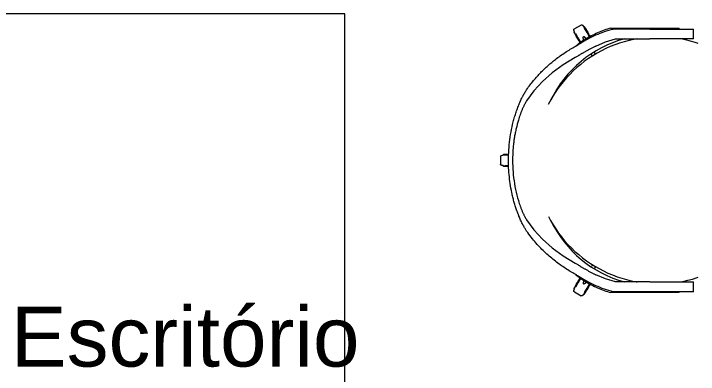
# Model space of a CAD drawing. Header units: millimetres. Extents: x -168557 to 193771, y -108373 to 197278.
# Drawn here: x 180613 to 182042, y -9987 to -9233 of the extents above; entities that cross this region are included whole.
import ezdxf

# ---------------------------------------------------------------- set-up
doc = ezdxf.new("R2010")
doc.units = ezdxf.units.MM
doc.layers.add('I-FURN', color=30, linetype='Continuous', lineweight=9)
doc.layers.add('L-HRDS-IDEN', color=13, linetype='Continuous', lineweight=9)
doc.styles.add('Arial_3', font='arial.ttf', dxfattribs={"height": 124.9999999999999})

# ---------------------------------------------------------------- blocks, each defined once
blk = doc.blocks.new('Blks_Decor Henzel Studio_Tapete Diamond Dust - Único-3593181-TERREO')
at = {"layer": 'I-FURN', "color": 254}
for p, q in [((1000.000000000001, 750.0000000007857), (-999.9999999999987, 750.0000000007857)), ((-999.9999999999987, 750.0000000007857), (-999.9999999999987, -749.9999999992166))]:
    blk.add_line(p, q, dxfattribs=at)
blk = doc.blocks.new('Blks_Mob_Iratzoki_Cadeira Lan - Encosto Alto - Branco-3758157-TERREO')
at = {"layer": 'I-FURN', "color": 254}
for p, q in [((-254.1360610583155, 38.03425128765614), (-274.4360610583174, 38.03425128765614)), ((-274.4360610583264, -53.25017443757663), (-274.4360610583264, 38.03425128765751)), ((-254.1360610583253, 38.03425128765751), (-254.1360610583253, -53.25017443757528)), ((274.4360610583369, 38.03425128765397), (254.136061058335, 38.03425128765397)), ((254.1360610583257, -53.25017443757592), (254.1360610583257, 38.03425128765751)), ((274.4360610583269, 38.03425128765751), (274.4360610583269, -53.25017443757607)), ((-274.4360610583153, 8.034251287649965), (-276.4360610583104, 8.034251287649965)), ((-276.4360610583201, -55.86484672000976), (-276.4360610583201, 8.034251287653714)), ((-274.4360610583153, 8.034251287649965), (-276.4360610583104, 8.034251287649965)), ((-276.4360610583201, -55.86484672000976), (-276.4360610583201, 8.034251287653714)), ((276.4360610583451, 8.03425128765213), (274.4360610583391, 8.03425128765213)), ((276.4360610583451, 8.03425128765213), (274.4360610583391, 8.03425128765213)), ((276.4360610583337, 8.034251287653714), (276.4360610583337, -55.8648467200093)), ((276.4360610583337, 8.034251287653714), (276.4360610583337, -55.8648467200093)), ((-276.4360610583204, -134.2790691844584), (-276.4360610583203, -55.86484672001022)), ((-276.4360610583204, -134.2790691844584), (-276.4360610583203, -55.86484672001022)), ((-274.4360610583266, -53.25017443757669), (-274.4360610583266, -129.2132535285454)), ((-254.1360610583252, -124.3668079130559), (-254.1360610583253, -53.2501744375767)), ((254.1360610583255, -53.2501744375767), (254.1360610583255, -124.3668079130583)), ((274.4360610583266, -53.25017443757667), (274.4360610583266, -129.2132535285454)), ((276.4360610583334, -55.86484672001021), (276.4360610583334, -134.2790691844071)), ((276.4360610583334, -55.86484672001021), (276.4360610583334, -134.2790691844071)), ((-221.6715806903759, -166.2456135970909), (-225.4544703926801, -168.4727443898516)), ((221.447348753711, -166.1135997425221), (225.4544703927147, -168.4727443898321)), ((-266.970922949855, -183.8427973072941), (-276.086120621544, -189.1054591367608)), ((-257.855725278166, -178.5801354778272), (-266.9709229498549, -183.842797307294)), ((-217.5146862246812, -172.3241981832806), (-221.4622857316934, -174.5588307601214)), ((217.6422261061723, -172.3963951661253), (221.4622857317281, -174.5588307601019)), ((258.0180318260178, -178.353047370369), (257.0649253007368, -177.8027710614317)), ((266.9709229498696, -183.8427973072708), (257.8557252781799, -178.5801354778047)), ((276.0861206215594, -189.1054591367369), (266.9709229498697, -183.8427973072709)), ((-282.757717237965, -196.499267511634), (-274.7461364482303, -210.3757324883926)), ((-282.2756909784993, -193.400650294595), (-279.8617591208599, -191.2853250407106)), ((-276.2311699633143, -188.8684075767567), (-278.5743005943027, -190.2212146773044)), ((-255.8919145849853, -203.0322026927269), (-245.3809173651827, -196.9636756184219)), ((-245.3809173651827, -196.9636756184218), (-246.776716913296, -197.7695408632598)), ((-245.0040760676811, -197.0669020303885), (-246.6612061197027, -198.0236465120055)), ((245.6872051903061, -197.4613068131961), (245.0040995951524, -197.0669156139492)), ((246.7767169133127, -197.7695408632381), (245.3809575893184, -196.9636988418061)), ((245.3809575893183, -196.9636988418061), (255.891914585002, -203.0322026927041)), ((274.7461364482693, -210.3757324883688), (282.7577172380018, -196.4992675116102)), ((278.5743005943179, -190.22121467728), (276.1495889079651, -188.8213067324572)), ((279.8617591208967, -191.2853250406889), (282.2756909785361, -193.4006502945712)), ((-268.7827507559912, -210.4747304261447), (-271.8216420919412, -211.5075941109251)), ((-265.090510028929, -208.6638100849759), (-267.2174748855775, -209.8918138175189)), ((-265.0071122566746, -208.2948645221939), (-255.8919145849854, -203.032202692727)), ((255.8919145850021, -203.0322026927041), (265.0071122566916, -208.2948645221701)), ((267.2174748855949, -209.8918138174949), (264.7927631849718, -208.4919058644332)), ((271.8216420919779, -211.5075941108991), (268.7827507560281, -210.4747304261209)), ((-11.35682570870946, -357.6130284948026), (-11.35682570870961, -354.81321258869)), ((-11.07900836485449, -348.1712045334734), (-11.07900836485412, -354.9003236589342)), ((11.07900836488285, -354.9003236589336), (11.07900836488247, -348.1735460307404)), ((11.35682570873849, -357.6130284948015), (11.35682570873834, -354.8132126051456)), ((-10.45404888653212, -362.4082444054994), (-11.07900836484268, -359.2600554668347)), ((-8.0115807897087, -364.3750000000038), (8.011580789756346, -364.3750000000038)), ((11.07900836489249, -359.2600554668325), (10.4540488865841, -362.4082444054973))]:
    blk.add_line(p, q, dxfattribs=at)
at = {"layer": 'I-FURN', "color": 254, "flags": 128}
for points in [[(-244.1331552256141, 48.22225456446442), (-246.3298129219073, 41.62881129149488), (-249.1971104884057, 31.71695120669982), (-251.6657458373394, 21.69835823216487), (-253.7317696787653, 11.58905997946345), (-254.1360610583134, 9.108957992765056)], [(254.136061058335, 9.080952942878225), (252.831252336073, 16.25143213874525), (250.5795036540926, 26.32098990205246), (247.9268812203738, 36.2924471626313), (244.8776286649512, 46.14985171599384), (244.1445433512953, 48.22225456446442)], [(-254.1360610583155, -79.08095294288181), (-252.8312523360513, -86.25143213874883), (-250.5795036540731, -96.32098990205604), (-247.9268812203564, -106.292447162637), (-244.8776286649317, -116.1498517159996), (-241.4366241414225, -125.8774338176614), (-237.6093725230149, -135.4596314113683), (-233.4019965958696, -144.881115025063), (-228.8212272639408, -154.1268122947696), (-223.8743927809827, -163.1819320771706), (-218.569407026895, -172.0319881122658), (-212.9147568472211, -180.6628221983183), (-206.9194884759832, -189.0606268419286), (-200.5931930636519, -197.2119673471056), (-193.9459913333546, -205.1038033079029), (-186.9885173898593, -212.7235094702826), (-179.7319017072984, -220.0588959298357), (-172.1877533227643, -227.0982276330277), (-164.3681412643428, -233.8302431507771), (-156.2855752432328, -240.2441726943393), (-147.9529856408785, -246.3297553446795), (-139.3837028231161, -252.0772554677467), (-130.591435814445, -257.4774782894078), (-121.5902503664873, -262.5217846051386), (-116.963432124402, -264.8766875190989)], [(117.3208492377021, -264.7365893887935), (125.7574875128417, -260.2452125763278), (134.6643010159018, -255.0360822365195), (143.355680364188, -249.4749411036599), (151.8177212048074, -243.5706858172506), (160.0368860775505, -237.3327619262363), (168.0000260719544, -230.7711487781618), (175.694401862733, -223.8963435543272), (183.1077040900077, -216.7193444765419), (190.2280730516318, -209.2516332123223), (197.0441176761963, -201.5051565066611), (203.5449337463172, -193.4923070697945), (209.7201213430446, -185.2259037515059), (215.5598014835333, -176.719171033699), (221.0546319252853, -167.9857178740487), (226.1958221117605, -159.0395159345734), (230.9751472353964, -149.8948772299541), (235.384961395525, -140.5664312313657), (239.4182098301989, -131.0691014624483), (243.0684402023053, -121.418081624839), (246.3298129219246, -111.6288112915006), (249.1971104884274, -101.7169512067056), (251.6657458373611, -91.6983582321706), (253.731769678787, -81.58905997947136), (254.1360610583328, -79.1089579927838)], [(-238.8868947978618, -165.5591391182911), (-247.422250717686, -145.3079784527497), (-254.1360610583252, -124.3668079130574)], [(254.1360610583247, -124.3668079130597), (247.4222507176856, -145.307978452751), (238.8868947978618, -165.5591391182911)], [(-267.4599894954887, -182.9957092019619), (-267.9469894745303, -183.276878770956), (-268.4332103574949, -183.5575985286222), (-268.917874294688, -183.837419383226), (-269.4002059272019, -184.1158936810956), (-269.8794336273147, -184.392575922761), (-270.3547907329386, -184.6670234756536), (-270.8255167741085, -184.9387972822365), (-271.2908586895716, -185.2074625623957), (-271.7500720315342, -185.4725895089931), (-272.2024221566045, -185.7337539754704), (-272.6471854010834, -185.9905381543954), (-273.0836502386573, -186.2425312458632), (-273.5111184186925, -186.4893301146761), (-273.9289060832894, -186.7305399352919), (-274.3363448613064, -186.9657748234591), (-274.7327829376185, -187.1946584535349), (-275.1175860958678, -187.4168246605355), (-275.4901387330887, -187.6319180259224), (-275.8498448445368, -187.8395944461956), (-276.196128977168, -188.0395216833871), (-276.5284371502406, -188.2313798965642), (-276.8462377415616, -188.4148621535124), (-277.1490223379818, -188.5896749217618), (-277.4363065487369, -188.7555385381763), (-277.7076307803775, -188.9121876563513), (-277.9625609720082, -189.0593716711127), (-278.2006892897039, -189.1968551194356), (-278.4216347789567, -189.3244180571322), (-278.6250439741139, -189.4418564107125), (-278.8105914638616, -189.5489823038647), (-278.9779804117873, -189.6456243580106), (-279.1269430312887, -189.7316279664796), (-279.2572410139515, -189.8068555418442), (-279.3686659107964, -189.8711867360317), (-279.4610394657594, -189.9245186328564), (-279.5342139008578, -189.9667659126585), (-279.5880721526039, -189.9978609888015), (-279.6225280592832, -190.0177541157989), (-279.6375264988007, -190.0264134688918)], [(-278.5743005942912, -190.2212146773063), (-275.9045977172794, -188.145711341286), (-273.1540323213081, -186.1786278270885), (-270.3270047242539, -184.3231110487165), (-267.631249357715, -182.6990784192847)], [(-272.3232448211205, -185.8035109733525), (-271.8728716408212, -185.5434878964712), (-271.4154387904535, -185.2793889171752), (-270.9516780650005, -185.0116365374961), (-270.4823313826871, -184.74065910412), (-270.0081495980885, -184.4668901231352)], [(-267.631249357715, -182.6990784192847), (-264.6694945338775, -181.0671973228749), (-261.644850959479, -179.5550601607139), (-258.5621574190143, -178.1650860296883), (-257.9569905592704, -177.9198693876182)], [(-257.9905170614571, -177.5285067430884), (-258.3043138189003, -177.7096773854681), (-258.6327577043187, -177.89930455113), (-258.9753232775606, -178.097084877055), (-259.3314625067856, -178.3027019569178), (-259.7006056452004, -178.5158268472524), (-260.0821621425271, -178.7361185936946), (-260.4755215897682, -178.9632247764464), (-260.8800546957162, -179.1967820740639), (-261.2951142937, -179.4364168446865), (-261.720036376903, -179.68174572381), (-262.1541411606367, -179.9323762375569), (-262.596734169857, -180.1879074305671), (-263.047107350154, -180.4479305074505), (-263.5045402005196, -180.7120294867465), (-263.9683009259748, -180.9797818664255), (-264.437647608286, -181.2507592998017), (-264.9118293928868, -181.5245282807865), (-265.3900876900698, -181.8006508374064), (-265.8716573885907, -182.0786852324791), (-266.3557680796526, -182.3581866702833), (-266.8416452894249, -182.6387080081392), (-267.3285117180238, -182.9198004717504), (-267.4599894954887, -182.9957092019598)], [(-264.094462216869, -181.0526211216851), (-263.6291203014058, -180.783955841526), (-263.1699069594433, -180.5188288949286), (-262.7175568343708, -180.2576644284512), (-262.2727935898918, -180.0008802495241), (-261.836328752318, -179.7488871580585), (-261.4088605722827, -179.5020882892456), (-260.9910729076859, -179.2608784686276), (-260.5836341296688, -179.0256435804604), (-260.1871960533568, -178.7967599503868), (-259.8023928951097, -178.5745937433862), (-259.4298402578866, -178.3595003779993), (-259.0701341464363, -178.1518239577239), (-258.7238500138073, -177.9518967205346), (-258.3915418407369, -177.7600385073575), (-258.0737412494137, -177.5765562504093)], [(-253.8098118884094, -185.7465756121401), (-257.5673698770199, -188.9405903834695), (-257.8565512727397, -189.3683086862897), (-258.2136292737432, -190.0978325690165), (-258.3361352557509, -190.5594209980231), (-258.3625380523134, -190.865791599918), (-258.3069237860404, -191.2832994715886), (-258.1877192783205, -191.5647492268193)], [(253.8097761672823, -185.7465452482707), (257.5673698770545, -188.9405903834457), (257.8565512727765, -189.3683086862659), (258.21362927378, -190.0978325689927), (258.3361352557877, -190.5594209979993), (258.3625380523503, -190.8657915998964), (258.3069237860772, -191.2832994715669), (258.1877192783573, -191.5647492267954)], [(257.9553827144794, -177.9229489913043), (258.7776527024239, -178.2574650265221), (261.8564796950699, -179.6559827771066), (264.8769181608205, -181.1765021041672), (267.6312493577497, -182.6990784192609)], [(257.9905170614917, -177.5285067430646), (258.3043138189349, -177.7096773854464), (258.6327577043534, -177.8993045511062), (258.9753232775974, -178.0970848770333), (259.3314625068224, -178.3027019568961), (259.700605645235, -178.5158268472286), (260.082162142564, -178.7361185936708), (260.4755215898028, -178.9632247764225), (260.880054695753, -179.1967820740401)], [(267.4599894955234, -182.9957092019381), (266.9729895164796, -182.7145396329419), (266.4867686335172, -182.4338198752778), (266.0021046963241, -182.1539990206718), (265.5197730638102, -181.8755247228022), (265.0405453636953, -181.598842481139), (264.5651882580735, -181.3243949282464), (264.0944622169037, -181.0526211216613), (263.6291203014405, -180.7839558415044), (263.1699069594779, -180.518828894907), (262.7175568344054, -180.2576644284274), (262.2727935899265, -180.0008802495025), (261.8363287523526, -179.7488871580368), (261.4088605723173, -179.502088289224), (260.9910729077205, -179.2608784686059), (260.5836341297035, -179.0256435804387), (260.1871960533936, -178.796759950363), (259.8023928951444, -178.5745937433645), (259.4298402579212, -178.3595003779777), (259.0701341464732, -178.1518239577023), (258.723850013842, -177.9518967205129), (258.3915418407715, -177.7600385073337), (258.0737412494505, -177.5765562503876)], [(279.6382362442571, -190.0268232405773), (279.6284949458018, -190.0211990992902), (279.5992866344357, -190.0043356728616), (279.5506580372248, -189.9762599391715), (279.4826869495549, -189.9370168134068), (279.3954821106604, -189.8866690761991), (279.2891830296877, -189.8252972731827), (279.1639597624841, -189.7529995861553), (279.0200126395702, -189.6698916759903), (278.8575719456289, -189.5761064976184), (278.6768975511249, -189.4717940873137), (278.478278496542, -189.3571213226843), (278.2620325300033, -189.232271655692), (278.0285055989212, -189.0974448191712), (277.7780712965701, -188.952856507292), (277.5111302644112, -188.7987380305181), (277.2281095511494, -188.6353359455297), (276.929461929555, -188.4629116608094), (276.6156651721118, -188.2817410184298), (276.2872212866933, -188.0921138527678), (275.9446557134515, -187.8943335268429), (275.5885164842265, -187.6887164469801), (275.2193733458117, -187.4755915566455), (274.8378168484849, -187.2552998102054), (274.4444574012439, -187.0281936274515), (274.0399242952959, -186.7946363298362), (273.6248646973121, -186.5550015592113), (273.1999426141091, -186.3096726800879), (272.7658378303732, -186.0590421663409), (272.3232448211551, -185.8035109733308), (271.8728716408559, -185.5434878964474), (271.4154387904903, -185.2793889171535), (270.9516780650373, -185.0116365374723), (270.4823313827239, -184.7406591040962), (270.0081495981253, -184.4668901231136), (269.5298913009402, -184.1907675664914), (269.0483216024214, -183.9127331714187), (268.5642109113595, -183.6332317336145), (268.0783337015828, -183.3527103957587), (267.5914672729883, -183.0716179321474), (267.4599894955234, -182.9957092019381)], [(267.6312493577497, -182.6990784192609), (270.5253772551166, -184.4480927882804), (273.3472482387539, -186.311442380026), (276.0923479170594, -188.2861462326371), (278.574300594328, -190.2212146772824)], [(270.8255167741431, -184.9387972822149), (271.2908586896063, -185.2074625623719), (271.7500720315688, -185.4725895089692), (272.2024221566413, -185.7337539754488), (272.6471854011203, -185.9905381543737), (273.0836502386941, -186.2425312458394), (273.5111184187294, -186.4893301146522), (273.9289060833241, -186.7305399352703), (274.3363448613433, -186.9657748234375), (274.7327829376532, -187.194658453511), (275.1175860959024, -187.4168246605117), (275.4901387331233, -187.6319180258985), (275.8498448445736, -187.8395944461739), (276.1961289772048, -188.0395216833633), (276.5284371502752, -188.2313798965404), (276.8462377415984, -188.4148621534886), (277.1490223380187, -188.589674921738), (277.4363065487737, -188.7555385381546), (277.7076307804122, -188.9121876563275), (277.9625609720429, -189.0593716710889), (278.2006892897408, -189.1968551194118), (278.4216347789936, -189.3244180571083), (278.6250439741507, -189.4418564106887), (278.8105914638962, -189.5489823038409), (278.9779804118241, -189.6456243579889), (279.1269430313255, -189.7316279664558), (279.2572410139861, -189.8068555418203), (279.3686659108333, -189.8711867360078), (279.4610394657963, -189.9245186328326), (279.5342139008946, -189.9667659126347), (279.5880721526386, -189.9978609887777), (279.6225280593201, -190.0177541157751), (279.6375264988375, -190.026413468868)], [(-282.757717237965, -196.499267511634), (-282.8059720858191, -196.4116881967442), (-282.850686096449, -196.3222492567294), (-282.8917877369819, -196.2310937748148), (-282.9292112535513, -196.1383675803183), (-282.9628967765237, -196.0442190153812), (-282.9927904162431, -195.9487986976168), (-283.0188443492645, -195.8522592791832), (-283.0410168948517, -195.7547552025495), (-283.0592725816628, -195.6564424534436), (-283.0735822044938, -195.5574783112902), (-283.0839228709968, -195.4580210976049), (-283.0902780383187, -195.3582299227137), (-283.0926375395393, -195.2582644312093), (-283.0909975999657, -195.1582845465535), (-283.0853608431466, -195.0584502152316), (-283.0757362866971, -194.9589211508781), (-283.0621393278465, -194.8598565787672), (-283.0445917188354, -194.7614149810752), (-283.023121532091, -194.663753843366), (-282.9977631153336, -194.5670294026228), (-282.9685570366186, -194.4713963973163), (-282.9355500194429, -194.3770078198547), (-282.8987948679941, -194.2840146718294), (-282.858350382672, -194.1925657224363), (-282.8142812660263, -194.1028072704898), (-282.7666580192435, -194.0148829103674), (-282.715556829357, -193.9289333022796), (-282.6610594473709, -193.8450959472736), (-282.6032530574713, -193.7635049672299), (-282.5422301375506, -193.684290890311), (-282.4780883112639, -193.6075804421421), (-282.4109301918479, -193.5334963430782), (-282.34086321797, -193.4621571118695), (-282.2756909784993, -193.4006502945972)], [(-279.8617591208599, -191.2853250407106), (-279.8826499867928, -191.2592596942762), (-279.9024818064144, -191.2323797855187), (-279.9212228530388, -191.2047283165581), (-279.9388431449926, -191.1763495238463), (-279.9553144935681, -191.1472888073999), (-279.9706105481162, -191.1175926581634), (-279.9847068382201, -191.0873085836425), (-279.9975808128165, -191.0564850318949), (-280.0092118762968, -191.0251713140282), (-280.0195814214367, -190.99341752531), (-280.0286728591796, -190.9612744650321), (-280.0364716451602, -190.9287935552322), (-280.0429653029885, -190.8960267584374), (-280.0481434441961, -190.86302649453), (-280.0519977848622, -190.8298455568951), (-280.0545221588623, -190.7965370279567), (-280.0557125277363, -190.7631541942481), (-280.0555669871498, -190.729750461191), (-280.0540857699366, -190.6963792676283), (-280.0512712457285, -190.6630940003499), (-280.0471279171603, -190.6299479086863), (-280.0416624126786, -190.5969940193087), (-280.034883475922, -190.5642850514151), (-280.0268019517443, -190.531873332372), (-280.0174307688577, -190.4998107140202), (-280.0067849191591, -190.4681484897072), (-279.994881433736, -190.4369373122366), (-279.9817393556253, -190.4062271128393), (-279.9673797093465, -190.3760670212769), (-279.9518254672739, -190.346505287263), (-279.9351015128753, -190.3175892032695), (-279.9172346009107, -190.2893650288583), (-279.898253314626, -190.2618779166909), (-279.8781880200325, -190.235171840284), (-279.8570708173207, -190.2092895236577), (-279.8349354895084, -190.1842723730002), (-279.8118174483998, -190.1601604104179), (-279.7877536779289, -190.1369922099076), (-279.7627826749948, -190.1148048356418), (-279.7369443878781, -190.0936337826926), (-279.7102801523222, -190.0735129202245), (-279.6828326254131, -190.0544744373268), (-279.6546457173478, -190.0365487915132), (-279.6382362442203, -190.026823240599)], [(-279.6382362442203, -190.026823240599), (-279.6284949457649, -190.0211990993141), (-279.5992866343989, -190.0043356728854), (-279.550658037188, -189.9762599391954), (-279.4826869495181, -189.9370168134306), (-279.3954821106257, -189.8866690762229), (-279.2891830296509, -189.8252972732066), (-279.1639597624473, -189.7529995861791), (-279.0200126395333, -189.669891676012), (-278.8575719455943, -189.5761064976423), (-278.6768975510881, -189.4717940873375), (-278.4782784965052, -189.3571213227081), (-278.2620325299665, -189.2322716557158), (-278.0285055988865, -189.0974448191907), (-277.7780712965333, -188.9528565073159), (-277.5111302643745, -188.7987380305397), (-277.2281095511127, -188.6353359455535), (-276.9294619295204, -188.4629116608333), (-276.6156651720772, -188.2817410184536), (-276.2872212866565, -188.0921138527916), (-275.9446557134147, -187.8943335268667), (-275.5885164841897, -187.6887164470039), (-275.2193733457771, -187.4755915566693), (-274.8378168484481, -187.2552998102271), (-274.4444574012092, -187.0281936274753)], [(-250.7462500902703, -190.6061700212471), (-255.6049563557606, -192.3395903077428), (-256.1199619695282, -192.3761695913302), (-256.9302871851392, -192.3206462699649), (-257.3912874817565, -192.1959453479968), (-257.6698136042522, -192.0656255396034), (-258.0035788942644, -191.8087082363656), (-258.1877192783205, -191.5647492268193)], [(-255.4028480393318, -203.8792907980649), (-254.9158480602881, -203.5981212290687), (-254.4296271773256, -203.3174014714047), (-253.9449632401325, -203.0375806168008), (-253.4626316076186, -202.759106318929), (-252.9834039075037, -202.4824240772658), (-252.5080468018819, -202.2079765243711), (-252.037320760712, -201.9362027177903), (-251.5719788452489, -201.6675374376312), (-251.1127655032863, -201.4024104910338), (-250.660415378216, -201.1412460245564), (-250.2156521337349, -200.8844618456293), (-249.779187296161, -200.6324687541636), (-249.3517191161258, -200.3856698853508), (-248.9339314515289, -200.1444600647306), (-248.526492673514, -199.9092251765655), (-248.130054597202, -199.680341546492), (-247.7452514389527, -199.4581753394913), (-247.3726988017296, -199.2430819741023), (-247.0129926902815, -199.0354055538291), (-246.6667085576503, -198.8354783166376), (-246.3344003845799, -198.6436201034626), (-246.0165997932589, -198.4601378465122), (-245.7138151968387, -198.285325078265), (-245.4265309860793, -198.1194614618484)], [(-245.6676228911299, -197.7259261649749), (-246.958239817539, -198.7292886587364), (-249.7088052135102, -200.696372172934), (-252.5358328105667, -202.5518889513104), (-255.2315881771033, -204.1759215807399)], [(-245.3517072704461, -198.0762619694849), (-245.6347279837035, -198.2396640544733), (-245.9333756053002, -198.4120883391936), (-246.2471723627433, -198.5932589815732), (-246.5756162481618, -198.7828861472352), (-246.9181818214058, -198.9806664731601), (-247.2743210506308, -199.1862835530229), (-247.6434641890434, -199.3994084433554), (-248.0250206863724, -199.6197001897997), (-248.4183801336113, -199.8468063725515), (-248.8229132395614, -200.0803636701647)], [(245.3517072704829, -198.0762619694633), (245.6347279837425, -198.2396640544516), (245.933375605337, -198.4120883391719), (246.2471723627801, -198.5932589815515), (246.5756162482008, -198.7828861472114), (246.9181818214426, -198.9806664731385), (247.2743210506676, -199.1862835530013), (247.6434641890802, -199.3994084433337), (248.0250206864092, -199.6197001897759), (248.4183801336481, -199.8468063725299), (248.8229132395982, -200.080363670143), (249.237972837582, -200.31999844077), (249.662894920785, -200.5653273198934), (250.0969997045209, -200.8159578336382), (250.5395927137369, -201.0714890266505), (250.9899658940361, -201.331512103534), (251.4473987444016, -201.5956110828278), (251.9111594698568, -201.863363462509), (252.3805061521681, -202.1343408958852), (252.8546879367688, -202.4081098768678), (253.332946233954, -202.6842324334899), (253.8145159324727, -202.9622668285626), (254.2986266235346, -203.2417682663668), (254.7845038333092, -203.5222896042227), (255.2713702619059, -203.8033820678317), (255.4028480393708, -203.8792907980433)], [(252.037320760751, -201.9362027177664), (251.5719788452857, -201.6675374376095), (251.1127655033253, -201.4024104910121), (250.6604153782528, -201.1412460245326), (250.2156521337739, -200.8844618456054), (249.7791872962, -200.6324687541419), (249.3517191161647, -200.3856698853291), (248.9339314515679, -200.1444600647089), (248.5264926735508, -199.9092251765417), (248.1300545972388, -199.6803415464682), (247.7452514389896, -199.4581753394697), (247.3726988017686, -199.2430819740828), (247.0129926903184, -199.0354055538052), (246.6667085576893, -198.8354783166159), (246.3344003846168, -198.6436201034388), (246.0165997932957, -198.4601378464906), (245.7138151968755, -198.2853250782412), (245.4265309861183, -198.1194614618267)], [(255.2315881771401, -204.1759215807204), (252.3374602797753, -202.4269072116988), (249.5155892961402, -200.5635576199554), (246.7704896178348, -198.5888537673421), (245.6662373906821, -197.7279172719524)], [(250.7463018391519, -190.6061884834451), (255.6049563557996, -192.3395903077211), (256.1199619695672, -192.3761695913064), (256.930287185176, -192.3206462699433), (257.3912874817933, -192.195945347973), (257.669813604289, -192.0656255395796), (258.0035788943012, -191.8087082363418), (258.1877192783573, -191.5647492267954)], [(279.6382362442571, -190.0268232405773), (279.666825196458, -190.0441004618916), (279.6947003759697, -190.062507116435), (279.7218171884506, -190.0820137574877), (279.748132252786, -190.1025891785841), (279.7736034704868, -190.1242004634374), (279.7981900930357, -190.146813038608), (279.821852787086, -190.1703907287949), (279.8445536973744, -190.1948958147257), (279.8662565072814, -190.2202890934894), (279.8869264969487, -190.2465299412563), (279.9065305987957, -190.2735763782653), (279.9250374504455, -190.3013851359938), (279.9424174448794, -190.3299117263553), (279.9586427778182, -190.3591105128936), (279.9736874921875, -190.3889347837786), (279.9875275196563, -190.4193368265377), (280.0001407191305, -190.4502680043908), (280.0115069121848, -190.481678834048), (280.0216079153294, -190.513519064885), (280.0304275691179, -190.5457377593213), (280.0379517639866, -190.578283374324), (280.0441684628256, -190.6111038438483), (280.0490677202451, -190.6441466621468), (280.0526416984792, -190.6773589677547), (280.0548846799243, -190.7106876280724), (280.0557930762857, -190.7440793243489), (280.0553654343255, -190.7774806369988), (280.0536024381818, -190.8108381310404), (280.0505069082685, -190.8440984416057), (280.0460837967734, -190.8772083592894), (280.0403401797347, -190.9101149152865), (280.0332852457112, -190.9427654661261), (280.0249302810934, -190.9751077778952), (280.0152886520438, -191.0070901097926), (280.0043757831102, -191.0386612969073), (279.9922091325537, -191.0697708320769), (279.9788081644236, -191.1003689466829), (279.9641943174079, -191.1304066902687), (279.948390970545, -191.1598360088514), (279.9314234058197, -191.1886098217982), (279.9133187677114, -191.2166820971463), (279.894106019782, -191.2440079252447), (279.8738158983335, -191.2705435906003), (279.8617591208967, -191.2853250406889)], [(282.2756909785361, -193.4006502945734), (282.3482696999276, -193.4694325302105), (282.4180398102737, -193.5410621221388), (282.4848896922848, -193.6154244782943), (282.5487124004092, -193.6924006347685), (282.6094058319283, -193.7718674461291), (282.6668728903005, -193.8536977824365), (282.7210216404919, -193.9377607326026), (282.7717654560495, -194.0239218138425), (282.8190231576949, -194.1120431868059), (282.8627191431883, -194.2019838760924), (282.9027835082716, -194.2935999957905), (282.9391521585116, -194.3867449796439), (282.9717669118214, -194.4812698155585), (283.0005755915541, -194.5770232839531), (283.025532109971, -194.6738521997083), (283.0465965419623, -194.7716016572149), (283.0637351889325, -194.8701152781886), (283.076920632701, -194.969235461857), (283.0861317793736, -195.068803637069), (283.0913538930777, -195.1686605159802), (283.0925786195455, -195.2686463488924), (283.0898039994761, -195.3686011797972), (283.0830344716719, -195.4683651022905), (283.0722808659303, -195.5677785153756), (283.0575603857289, -195.6666823788012), (283.0388965806926, -195.7649184674809), (283.016319308933, -195.8623296246333), (282.9898646892647, -195.9587600131844), (282.9595750434357, -196.0540553650804), (282.925498828418, -196.1480632280929), (282.8876905588919, -196.2406332096911), (282.8462107200166, -196.3316172176531), (282.8011256706889, -196.4208696969729), (282.7577172380018, -196.4992675116102)], [(-271.8216420919412, -211.5075941109251), (-271.9174986160273, -211.5360580096038), (-272.0144167174751, -211.560665901623), (-272.1122413479947, -211.5813784196083), (-272.2108160090492, -211.5981624279466), (-272.309983002207, -211.6109910758041), (-272.4095836814345, -211.6198438400808), (-272.5094587068901, -211.6247065582456), (-272.6094482998375, -211.6255714509832), (-272.7093924982649, -211.6224371346536), (-272.8091314127691, -211.6153086234904), (-272.9085054823634, -211.6041973215918), (-273.0073557297368, -211.5891210046701), (-273.1055240155813, -211.5701037916175), (-273.2028532915798, -211.5471761059218), (-273.2991878516527, -211.5203746269825), (-273.3943735810542, -211.4897422314498), (-273.488258202924, -211.4553279246229), (-273.5806915218935, -211.4171867620547), (-273.6715256643691, -211.375379761465), (-273.7606153151028, -211.3299738051371), (-273.8478179496545, -211.2810415329155), (-273.9329940624145, -211.2286612259991), (-274.0160073897732, -211.1729166816992), (-274.096725128111, -211.1138970794038), (-274.1750181462698, -211.0516968378802), (-274.2507611921168, -210.986415464249), (-274.3238330929436, -210.9181573947795), (-274.394116949289, -210.8470318278243), (-274.4615003219823, -210.7731525491167), (-274.5258754119973, -210.6966377497423), (-274.5871392329264, -210.6176098370577), (-274.6451937757219, -210.5361952388669), (-274.6999461654992, -210.4525242011569), (-274.7461364482303, -210.3757324883926)], [(-267.5810947880655, -210.9104048367041), (-267.6103517767303, -210.9265249849198), (-267.6402299969199, -210.94146227124), (-267.6706816498548, -210.9551927991934), (-267.7016580193851, -210.9676946028613), (-267.7331095499288, -210.9789476820278), (-267.7649859257465, -210.9889340341657), (-267.7972361514371, -210.9976376832401), (-267.8298086335168, -211.0050447052733), (-267.8626512629662, -211.0111432506065), (-267.8957114985803, -211.0159235628686), (-267.928936451039, -211.0193779945814), (-267.9622729675013, -211.0215010193909), (-267.9956677166575, -211.0222892409061), (-268.0290672740274, -211.0217413981497), (-268.0624182074471, -211.0198583675448), (-268.0956671625392, -211.0166431615388), (-268.1287609480648, -211.012100923783), (-268.1616466210298, -211.0062389208791), (-268.1942715713658, -210.999066530792), (-268.2265836061224, -210.9905952278049), (-268.2585310329305, -210.9808385642035), (-268.2900627427228, -210.9698121485623), (-268.3211282914918, -210.9575336208001), (-268.3516779809836, -210.9440226239379), (-268.3816629382123, -210.9293007726903), (-268.4110351936454, -210.913391618878), (-268.4397477579402, -210.8963206137553), (-268.4677546971161, -210.8781150672832), (-268.4950112060449, -210.8588041044595), (-268.5214736801296, -210.8384186186994), (-268.5470997850524, -210.816991222435), (-268.5718485245163, -210.79455619493), (-268.5956803058172, -210.7711494274383), (-268.6185570031873, -210.7468083657977), (-268.6404420187908, -210.7215719505167), (-268.6613003412702, -210.6954805544703), (-268.6810986017609, -210.6685759183315), (-268.6998051272699, -210.640901083775), (-268.7173899913479, -210.6125003246358), (-268.73382506196, -210.5834190760692), (-268.7490840465012, -210.5537038618675), (-268.76314253385, -210.5234022200364), (-268.775978033428, -210.4925626267364), (-268.7827507559912, -210.4747304261447)], [(-267.5810947880655, -210.9104048367041), (-267.5713534896101, -210.9047806954192), (-267.5421451782419, -210.8879172689905), (-267.4935165810332, -210.8598415352984), (-267.4255454933633, -210.8205984095358), (-267.3383406544688, -210.7702506723259), (-267.2320415734961, -210.7088788693117), (-267.1068183062925, -210.6365811822843), (-266.9628711833764, -210.5534732721171), (-266.8004304894373, -210.4596880937431), (-266.6197560949333, -210.3553756834426), (-266.4211370403505, -210.2407029188133), (-266.2048910738117, -210.115853251821), (-265.9713641427296, -209.9810264152958), (-265.7209298403807, -209.836438103421), (-265.4539888082197, -209.6823196266449), (-265.17096809496, -209.5189175416587), (-264.8723204733634, -209.3464932569362), (-264.5585237159202, -209.1653226145566), (-264.2300798305017, -208.9756954488968), (-263.8875142572599, -208.7779151229697), (-263.5313750280349, -208.572298043109), (-263.1622318896201, -208.3591731527744), (-262.7806753922933, -208.1388814063301), (-262.3873159450523, -207.9117752235783), (-261.9827828391043, -207.6782179259629), (-261.5677232411205, -207.4385831553381), (-261.1428011579175, -207.1932542762169), (-260.7086963741817, -206.9426237624699), (-260.2661033649635, -206.6870925694576), (-259.8157301846664, -206.4270694925763), (-259.3582973343009, -206.1629705132803), (-258.8945366088457, -205.8952181336013), (-258.4251899265345, -205.6242407002251), (-257.9510081419337, -205.3504717192404), (-257.4727498447508, -205.0743491626182), (-256.9911801462298, -204.7963147675455), (-256.5070694551679, -204.5168133297435), (-256.0211922453934, -204.2362919918855), (-255.5343258167967, -203.9551995282764), (-255.4028480393318, -203.8792907980649)], [(-258.7683753179515, -205.8223788783417), (-259.2337172334147, -206.0910441585008), (-259.6929305753772, -206.3561711050982), (-260.1452807004497, -206.6173355715734), (-260.5900439449287, -206.8741197505005), (-261.0265087825025, -207.1261128419662), (-261.4539769625378, -207.372911710779), (-261.8717646271346, -207.6141215313971), (-262.2792034051517, -207.8493564195643), (-262.6756414814615, -208.07824004964), (-263.0604446397108, -208.3004062566407), (-263.4329972769339, -208.5154996220275), (-263.7927033883842, -208.7231760423007), (-264.1389875210132, -208.9231032794922), (-264.4712956940836, -209.1149614926672), (-264.7890962854068, -209.2984437496154), (-265.091880881827, -209.473256517867), (-265.3791650925842, -209.6391201342814), (-265.6504893242227, -209.7957692524564), (-265.9054195158513, -209.9429532672179), (-266.1435478335491, -210.0804367155407), (-266.3644933227998, -210.2079996532373), (-266.5679025179613, -210.3254380068177), (-266.7534500077046, -210.4325638999698), (-266.9208389556325, -210.5292059541157), (-267.0698015751361, -210.6152095625826), (-267.2000995577967, -210.6904371379493), (-267.3115244546417, -210.7547683321368), (-267.4038980096047, -210.8081002289594), (-267.4770724447008, -210.8503475087615), (-267.530930696447, -210.8814425849045), (-267.5653866031285, -210.901335711904), (-267.5803850426459, -210.9099950649947)], [(-255.2315881771033, -204.1759215807399), (-258.193343000943, -205.8078026771497), (-261.2179865753437, -207.3199398393108), (-264.3006801158083, -208.7099139703386), (-267.217474885567, -209.8918138175219)], [(-214.7135945160053, -208.6802715696735), (-199.6644891156137, -233.6568807836063), (-182.9098614349787, -256.5187104140745), (-164.6082131428281, -277.0494836081589), (-144.9326809897994, -295.0549757090333), (-124.0693989049064, -310.3648516547285)], [(124.0693989049066, -310.3648516547284), (144.9326809897995, -295.0549757090332), (164.6082131428281, -277.0494836081589), (182.9098614349788, -256.5187104140743), (199.6644891156136, -233.6568807836063), (214.7135945160053, -208.6802715696735)], [(267.217474885606, -209.8918138174981), (264.085184832468, -208.6175349734593), (261.0063578398198, -207.2190172228747), (257.9859193740714, -205.6984978958141), (255.2315881771423, -204.1759215807204)], [(255.4028480393708, -203.8792907980433), (255.8898480184123, -204.1604603670395), (256.376068901377, -204.4411801247035), (256.86073283857, -204.7210009793095), (257.3430644710839, -204.9994752771791), (257.8222921711989, -205.2761575188423), (258.2976492768206, -205.5506050717349), (258.7683753179905, -205.8223788783201), (259.2337172334537, -206.091044158477), (259.692930575414, -206.3561711050744), (260.1452807004865, -206.6173355715539), (260.5900439449655, -206.8741197504789), (261.0265087825393, -207.1261128419445), (261.4539769625746, -207.3729117107574), (261.8717646271736, -207.6141215313754), (262.2792034051885, -207.8493564195426), (262.6756414815005, -208.0782400496183), (263.0604446397498, -208.3004062566168), (263.4329972769708, -208.5154996220037), (263.792703388421, -208.7231760422791), (264.13898752105, -208.9231032794684), (264.4712956941226, -209.1149614926455), (264.7890962854436, -209.2984437495938), (265.0918808818639, -209.4732565178431), (265.3791650926211, -209.6391201342576), (265.6504893242617, -209.7957692524326), (265.9054195158903, -209.9429532671941), (266.143547833586, -210.0804367155191), (266.3644933228388, -210.2079996532135), (266.5679025180003, -210.325438006796), (266.7534500077436, -210.432563899946), (266.9208389556693, -210.5292059540919), (267.0698015751729, -210.6152095625609), (267.2000995578357, -210.6904371379255), (267.3115244546785, -210.754768332113), (267.4038980096437, -210.8081002289377), (267.4770724447398, -210.8503475087398), (267.5309306964859, -210.8814425848807), (267.5653866031674, -210.9013357118802), (267.5803850426827, -210.9099950649731)], [(260.2661033650025, -206.6870925694338), (259.8157301847054, -206.4270694925525), (259.3582973343377, -206.1629705132586), (258.8945366088825, -205.8952181335775), (258.4251899265713, -205.6242407002013), (257.9510081419705, -205.3504717192187)], [(267.5810947881045, -210.9104048366825), (267.571353489647, -210.9047806953954), (267.5421451782809, -210.8879172689667), (267.49351658107, -210.8598415352767), (267.4255454934001, -210.8205984095119), (267.3383406545078, -210.770250672302), (267.232041573533, -210.7088788692879), (267.1068183063293, -210.6365811822604), (266.9628711834154, -210.5534732720954), (266.8004304894763, -210.4596880937236), (266.6197560949723, -210.3553756834188), (266.4211370403895, -210.2407029187895), (266.2048910738485, -210.1158532517971), (265.9713641427686, -209.9810264152742), (265.7209298404175, -209.8364381033972), (265.4539888082587, -209.6823196266211), (265.1709680949969, -209.5189175416349), (264.8723204734024, -209.3464932569146), (264.5585237159592, -209.1653226145349), (264.2300798305386, -208.975695448873), (263.8875142572967, -208.7779151229459), (263.5313750280717, -208.5722980430852), (263.1622318896591, -208.3591731527506), (262.7806753923302, -208.1388814063106), (262.3873159450912, -207.9117752235566)], [(268.7827507560281, -210.4747304261231), (268.7706229368247, -210.5058551199447), (268.7572601627979, -210.5364699339189), (268.7426838115379, -210.5665258908708), (268.7269172020989, -210.5959749076772), (268.7099855576898, -210.6247698722026), (268.6919159653351, -210.6528647186382), (268.6727373325195, -210.6802145012281), (268.6524803409707, -210.706775466152), (268.6311773975492, -210.7325051215305), (268.6088625824268, -210.7573623054053), (268.5855715945407, -210.781307251586), (268.561341694504, -210.804301653267), (268.5362116449945, -210.8263087243061), (268.5102216487215, -210.8472932580898), (268.4834132841419, -210.8672216838376), (268.4558294389167, -210.8860621203213), (268.4275142413152, -210.9037844268592), (268.3985129896119, -210.9203602515425), (268.3688720796259, -210.9357630765882), (268.3386389304879, -210.9499682607635), (268.307861908785, -210.9629530788001), (268.2765902511907, -210.9746967577633), (268.2448739856832, -210.985180510268), (268.2127638515246, -210.9943875645496), (268.1803112180753, -211.0023031912827), (268.147568002631, -211.008914727155), (268.1145865873471, -211.0142115951209), (268.0814197354573, -211.0181853213163), (268.0481205068444, -211.0208295486333), (268.0147421731743, -211.0221400468667), (267.9813381326587, -211.0221147195033), (267.9479618246345, -211.0207536070598), (267.9146666440822, -211.0180588870259), (267.881505856179, -211.0140348703781), (267.8485325111183, -211.0086879946834), (267.8157993592109, -211.0020268138038), (267.7833587665272, -210.994061984211), (267.7512626310858, -210.9848062479288), (267.7195622998642, -210.9742744121625), (267.688308486625, -210.9624833256012), (267.6575511908044, -210.9494518514699), (267.6273396175102, -210.9352008373494), (267.597722098823, -210.9197530818162), (267.5810947881045, -210.9104048366825)], [(274.7461364482693, -210.3757324883688), (274.6944179606566, -210.4613120699126), (274.6393185718295, -210.5447550090317), (274.5809264290631, -210.6259278148262), (274.5193349473218, -210.7047006281241), (274.4546426598412, -210.780947429226), (274.3869530604798, -210.8545462395147), (274.3163744381597, -210.9253793165995), (274.2430197036182, -210.9933333426582), (274.1670062087819, -211.0582996057535), (274.0884555590252, -211.120174173721), (274.0074934186375, -211.1788580604487), (273.9242493097678, -211.2342573842388), (273.8388564052326, -211.2862835179873), (273.7514513154666, -211.3348532309844), (273.6621738699651, -211.3798888220475), (273.5711668935944, -211.4213182438355), (273.4785759781062, -211.4590752181146), (273.3845492492115, -211.4930993417809), (273.2892371296182, -211.5233361834894), (273.1927920983885, -211.5497373707512), (273.095368446996, -211.5722606672932), (272.9971220325024, -211.5908700406468), (272.8982100282074, -211.6055357197842), (272.7987906722241, -211.6162342427474), (272.6990230143113, -211.6229484941848), (272.5990666614389, -211.6256677327214), (272.4990815224497, -211.6243876081595), (272.3992275522344, -211.6191101684239), (272.2996644958457, -211.6098438562917), (272.2005516329351, -211.596603495887), (272.1020475229416, -211.5794102689592), (272.0043097514273, -211.5582916810069), (271.9074946779756, -211.5332815172658), (271.8216420919779, -211.5075941109013)], [(-11.35682570870039, -357.6130284948054), (-11.81941288482648, -354.2632463147485), (-12.14767448149914, -350.8976450499663), (-12.32803504728949, -347.7494053144355)], [(-12.05714145613095, -347.7176285473917), (-12.05714145613095, -348.2611761605576), (-12.05714145613095, -348.7985067208737), (-12.05714145613095, -349.3287606140684), (-12.05714145613095, -349.8510895470254), (-12.05714145613095, -350.3646579048753), (-12.05714145613095, -350.8686440878066), (-12.05714145613095, -351.3622418254322), (-12.05714145613095, -351.8446614666705), (-12.05714145613095, -352.3151312430049), (-12.05714145613095, -352.7728985031542), (-12.05714145613095, -353.2172309171534), (-12.05714145613095, -353.6474176479292), (-12.05714145613095, -354.0627704884778), (-12.05714145613095, -354.4626249628587), (-12.05714145613095, -354.8463413892129), (-12.05714145613095, -355.2133059031072), (-12.05714145613095, -355.5629314396081), (-12.05714145613095, -355.8946586724349), (-12.05714145613095, -356.2079569087849), (-12.05714145613095, -356.50232493831), (-12.05714145613095, -356.7772918349578), (-12.05714145612879, -357.0324177103488), (-12.05714145612879, -357.2672944175118), (-12.05714145612879, -357.4815462038139), (-12.05714145612879, -357.6748303121034), (-12.05714145612879, -357.8468375290415), (-12.05714145612879, -357.9972926797706), (-12.05714145612879, -358.1259550681478), (-12.05714145612879, -358.2326188617951), (-12.05714145612879, -358.3171134213972), (-12.05714145612879, -358.3793035736832), (-12.05714145612879, -358.4190898276801), (-12.05714145612879, -358.4364085338659)], [(-12.05714145612879, -358.4372280772824), (-12.05714145612879, -358.4259797947126), (-12.05714145612879, -358.3922529418509), (-12.05714145612879, -358.3361014744731), (-12.05714145612879, -358.2576152229436), (-12.05714145612879, -358.156919748526), (-12.05714145612879, -358.0341761424954), (-12.05714145612879, -357.8895807684384), (-12.05714145612879, -357.7233649481105), (-12.05714145612879, -357.5357945913647), (-12.05714145612879, -357.3271697707573), (-12.05714145612879, -357.0978242415007), (-12.05714145612879, -356.848124907514), (-12.05714145612879, -356.578471234468), (-12.05714145612879, -356.289294610714), (-12.05714145612879, -355.9810576571639), (-12.05714145612879, -355.6542534871916), (-12.05714145613095, -355.3094049177489), (-12.05714145613095, -354.9470636329896), (-12.05714145613095, -354.5678093016678), (-12.05714145613095, -354.1722486498136), (-12.05714145613095, -353.7610144900901), (-12.05714145613095, -353.3347647094253), (-12.05714145613095, -352.8941812165386), (-12.05714145613095, -352.4399688510329), (-12.05714145613095, -351.9728542558022), (-12.05714145613095, -351.4935847145504), (-12.05714145613095, -351.0029269563058), (-12.05714145613095, -350.5016659288162), (-12.05714145613095, -349.9906035427873), (-12.05714145613095, -349.4705573890247), (-12.05714145613095, -348.9423594304348), (-12.05714145613095, -348.4068546710725), (-12.05714145613095, -347.8648998043201)], [(12.33203425416062, -347.7558954654311), (12.12926166339946, -351.1313822193356), (11.79166780123802, -354.4960602029745), (11.35682570874803, -357.6130284948032)], [(12.05714145618077, -358.4372280772803), (12.05714145618077, -358.4259797947104), (12.05714145618077, -358.3922529418488), (12.05714145618077, -358.3361014744709), (12.05714145618077, -358.2576152229414), (12.05714145618077, -358.1569197485238), (12.05714145618077, -358.0341761424911), (12.05714145618077, -357.8895807684362), (12.05714145618077, -357.7233649481062), (12.05714145618077, -357.5357945913625), (12.05714145618077, -357.3271697707552), (12.05714145618077, -357.0978242414986), (12.05714145618077, -356.8481249075118), (12.05714145618077, -356.5784712344658), (12.05714145618077, -356.2892946107119), (12.05714145618077, -355.9810576571618), (12.05714145618077, -355.6542534871894), (12.05714145618077, -355.3094049177467), (12.05714145618077, -354.9470636329852), (12.0571414561786, -354.5678093016634), (12.0571414561786, -354.1722486498114), (12.0571414561786, -353.7610144900879), (12.0571414561786, -353.3347647094209), (12.0571414561786, -352.8941812165343), (12.0571414561786, -352.4399688510308), (12.0571414561786, -351.9728542557979), (12.0571414561786, -351.4935847145483), (12.0571414561786, -351.0029269563036), (12.0571414561786, -350.5016659288119), (12.0571414561786, -349.9906035427851), (12.0571414561786, -349.4705573890225), (12.0571414561786, -348.9423594304326), (12.0571414561786, -348.4068546710703), (12.0571414561786, -347.864899804318)], [(12.0571414561786, -348.2611761605555), (12.0571414561786, -348.7985067208693), (12.0571414561786, -349.3287606140641), (12.0571414561786, -349.851089547021), (12.0571414561786, -350.3646579048731), (12.0571414561786, -350.8686440878045), (12.0571414561786, -351.3622418254301), (12.0571414561786, -351.8446614666684), (12.0571414561786, -352.3151312430006), (12.05714145618077, -352.7728985031499), (12.05714145618077, -353.2172309171512), (12.05714145618077, -353.6474176479271), (12.05714145618077, -354.0627704884735), (12.05714145618077, -354.4626249628565), (12.05714145618077, -354.8463413892085), (12.05714145618077, -355.213305903105), (12.05714145618077, -355.5629314396038), (12.05714145618077, -355.8946586724327), (12.05714145618077, -356.2079569087828), (12.05714145618077, -356.5023249383057), (12.05714145618077, -356.7772918349535), (12.05714145618077, -357.0324177103466), (12.05714145618077, -357.2672944175075), (12.05714145618077, -357.4815462038117), (12.05714145618077, -357.6748303121013), (12.05714145618077, -357.8468375290394), (12.05714145618077, -357.9972926797685), (12.05714145618077, -358.1259550681435), (12.05714145618077, -358.232618861793), (12.05714145618077, -358.317113421395), (12.05714145618077, -358.379303573681), (12.05714145618077, -358.4190898276758), (12.05714145618077, -358.4364085338615)], [(-11.07900836484268, -359.2600554668347), (-11.11202704998103, -359.265114814224), (-11.14522164362726, -359.2688497194386), (-11.17853904151174, -359.2712542074299), (-11.21192594290454, -359.2723244315267), (-11.24532893588914, -359.2720586796035), (-11.27869458279625, -359.2704573768027), (-11.31196950571353, -359.2675230848716), (-11.34510047185883, -359.2632604980457), (-11.37803447875848, -359.2576764355596), (-11.41071883902287, -359.2507798307206), (-11.4431012646519, -359.2425817166213), (-11.47512995066706, -359.2330952085002), (-11.50675365800915, -359.2223354827445), (-11.53792179548542, -359.2103197526208), (-11.56858450073331, -359.1970672407359), (-11.59869271995632, -359.182599148279), (-11.62819828643405, -359.1669386211104), (-11.65705399755087, -359.1501107127366), (-11.68521369032369, -359.1321423442218), (-11.71263231525357, -359.1130622611166), (-11.73926600838831, -359.0929009874895), (-11.76507216150092, -359.0716907770752), (-11.79000949024961, -359.049465561684), (-11.81403810023051, -359.0262608969248), (-11.83711955079322, -359.0021139053039), (-11.85921691653897, -358.9770632168654), (-11.88029484639969, -358.9511489073585), (-11.90031962017886, -358.9244124341566), (-11.91925920251292, -358.8968965699091), (-11.93708329411253, -358.8686453341329), (-11.95376338022958, -358.839703922776), (-11.96927277628702, -358.8101186359213), (-11.98358667055898, -358.7799368037178), (-11.9966821638665, -358.7492067106609), (-12.00853830621531, -358.7179775183443), (-12.01913613031052, -358.6862991868094), (-12.02845868188557, -358.6542223946321), (-12.03649104685405, -358.6217984578396), (-12.04322037514576, -358.5890792478075), (-12.04863590126606, -358.556117108297), (-12.05272896153072, -358.5229647716974), (-12.05549300791585, -358.4896752746772), (-12.05692361853569, -358.4563018733305), (-12.05714145612879, -358.4372280772824)], [(-8.0115807897087, -364.3750000000038), (-8.111554125173326, -364.3730002666578), (-8.21136752463246, -364.3670042657621), (-8.310861307929628, -364.3570215896398), (-8.409876306242547, -364.3430682084434), (-8.508254116695502, -364.3251664446082), (-8.605837355776254, -364.3033449371347), (-8.702469911117793, -364.2776385957815), (-8.797997191246498, -364.2480885452109), (-8.892266372895978, -364.2147420592002), (-8.9851266454795, -364.1776524850122), (-9.076429452374436, -364.1368791580568), (-9.166028728561788, -364.0924873069535), (-9.253781134317576, -364.0445479491998), (-9.339546284509954, -363.9931377775389), (-9.423186973196682, -363.9383390372801), (-9.504569393113627, -363.8802393947146), (-9.583563349753268, -363.8189317968807), (-9.660042469636858, -363.7545143228572), (-9.733884402485717, -363.6870900268564), (-9.804971016955966, -363.6167667733728), (-9.873188589633491, -363.5436570646083), (-9.938427986955622, -363.4678778605025), (-10.00058483979963, -363.3895503916145), (-10.05955971046085, -363.3087999651847), (-10.11525825172801, -363.2257557646756), (-10.16759135781759, -363.1405506430877), (-10.2164753069203, -363.0533209104379), (-10.26183189514957, -362.9642061156964), (-10.30358856163866, -362.8733488235205), (-10.34167850462625, -362.7808943861968), (-10.37604078833102, -362.6869907111023), (-10.4066204404314, -362.591788024086), (-10.43336854000302, -362.4954386291363), (-10.45404888653212, -362.4082444054994)], [(10.45404888658193, -362.4082444054973), (10.43077108388737, -362.5054905398131), (10.4036230927857, -362.6017280237629), (10.37264834427717, -362.6968028979014), (10.33789639134704, -362.7905630627118), (10.29942282971048, -362.882858521932), (10.25728920885509, -362.9735416225162), (10.21156293358875, -363.0624672908471), (10.16231715619472, -363.1494932648245), (10.10963065941703, -363.2344803214561), (10.05358773040609, -363.3172924995816), (9.994278025897371, -363.3977973173791), (9.931796428761862, -363.475865984315), (9.866242896227067, -363.551373607177), (9.797722299963516, -363.6241993898716), (9.72634425830534, -363.6942268266874), (9.652222960895097, -363.7613438886635), (9.57547698599542, -363.8254432028124), (9.496229110798856, -363.8864222239105), (9.414606114991438, -363.9441833985329), (9.33073857796415, -363.9986343211183), (9.244760669878053, -364.0496878818067), (9.156809937048683, -364.0972624057952), (9.067027081885788, -364.1412817839907), (8.975555737806406, -364.1816755947783), (8.882542239448288, -364.2183792166802), (8.788135388562694, -364.2513339317288), (8.692486215976373, -364.2804870194116), (8.595747739960592, -364.3057918410054), (8.498074721440355, -364.3272079141959), (8.399623416409833, -364.344700977834), (8.300551325954649, -364.3582430467476), (8.201016944283863, -364.367812456521), (8.10117950517879, -364.3733938981308), (8.011580789756346, -364.3750000000038)], [(12.05714145618077, -358.4372280772803), (12.05647341971464, -358.4706254468081), (12.05447037903683, -358.5039693876739), (12.05113553858288, -358.5372065566778), (12.04647423338794, -358.5702837814421), (12.04049392054717, -358.6031481454662), (12.0332041672783, -358.6357470727725), (12.02461663564015, -358.6680284120338), (12.01474506384455, -358.6999405199957), (12.0036052443066, -358.7314323440925), (11.99121499835538, -358.7624535041238), (11.97759414774594, -358.7929543728455), (11.9627644829312, -358.8228861553814), (11.94674972821104, -358.8522009672624), (11.92957550377777, -358.8808519110422), (11.91126928472743, -358.9087931513222), (11.89186035710408, -358.9359799880775), (11.87137977105494, -358.9623689281705), (11.84986029114414, -358.9879177549282), (11.82733634395058, -359.0125855956737), (11.80384396298253, -359.0363329871272), (11.77942073104305, -359.0591219385263), (11.75410572009192, -359.0809159924116), (11.72793942874471, -359.1016802829457), (11.70096371748483, -359.1213815916936), (11.67322174169904, -359.1399884007594), (11.64475788262733, -359.157470943228), (11.61561767637448, -359.1738012507508), (11.5858477410548, -359.1889531983246), (11.55549570221066, -359.2029025460619), (11.52461011663287, -359.2156269779855), (11.49324039466927, -359.2271061377203), (11.46143672118187, -359.2373216610527), (11.42924997526318, -359.2462572053302), (11.3967316488435, -359.253898475587), (11.36393376430643, -359.2602332474228), (11.33090879127053, -359.2652513865482), (11.29770956264977, -359.2689448650153), (11.26438919012496, -359.2713077740448), (11.23100097918629, -359.272336333486), (11.19759834384671, -359.2720288978662), (11.16423472119943, -359.2703859590148), (11.13096348592119, -359.2674101452822), (11.09783786489251, -359.2631062173377), (11.07900836489249, -359.2600554668325)]]:
    blk.add_lwpolyline(points, dxfattribs=at)
at = {"layer": 'I-FURN', "color": 254}
for centre, major_axis, ratio, start_param, end_param in [((-19.3800098675194, -41.53957938653593), (243.5071855229703, 0), 0.9961946980917443, 3.410498703604826, 4.258924086536145), ((19.3800098675194, -41.53957938653598), (243.50718552297, 0), 0.9961946980917467, 5.16842215593182, 6.014279257164551)]:
    blk.add_ellipse(centre, major_axis=major_axis, ratio=ratio, start_param=start_param, end_param=end_param, dxfattribs=at)
for points, knots in [([(-276.4360610583196, -134.2790691844584), (-273.7283247702965, -143.7724210330937), (-267.0784468681927, -162.1886092519225), (-254.1299365568278, -186.5331246749811), (-244.0357236513835, -201.0499667435156), (-239.2431365673613, -207.2535835077586)], [0, 0, 0, 0, 0.04166666666666666, 0.08333333333333333, 0.1165805438397338, 0.1165805438397338, 0.1165805438397338, 0.1165805438397338]), ([(-276.4360610583196, -134.2790691844584), (-273.7283247702965, -143.7724210330937), (-267.0784468681927, -162.1886092519225), (-254.1299365568278, -186.5331246749811), (-244.0357236513835, -201.0499667435156), (-239.2431365673613, -207.2535835077586)], [0, 0, 0, 0, 0.04166666666666666, 0.08333333333333333, 0.1165805438397338, 0.1165805438397338, 0.1165805438397338, 0.1165805438397338]), ([(239.2432036788925, -207.2534778016195), (244.0356267903432, -201.0500405022397), (254.1295601238567, -186.5335709748433), (267.0771905163685, -162.1915451844661), (273.7277864132807, -143.7736849674927), (276.4360610583334, -134.2790691844072)], [0.883420161254961, 0.883420161254961, 0.883420161254961, 0.883420161254961, 0.9166666666666666, 0.9583333333333333, 1, 1, 1, 1]), ([(239.2432036788925, -207.2534778016195), (244.0356267903432, -201.0500405022397), (254.1295601238567, -186.5335709748433), (267.0771905163685, -162.1915451844661), (273.7277864132807, -143.7736849674927), (276.4360610583334, -134.2790691844072)], [0.883420161254961, 0.883420161254961, 0.883420161254961, 0.883420161254961, 0.9166666666666666, 0.9583333333333333, 1, 1, 1, 1]), ([(-238.0421747434012, -208.6802715696734), (-238.4401681499575, -208.0293695168862), (-239.358333394626, -206.4938249071416), (-240.7914242000637, -204.0492946177984), (-242.1452386868928, -201.8217434293304), (-243.2672722735761, -200.0261487852262), (-244.4588965852805, -198.1119011155062), (-245.6788777436124, -196.0823315559036), (-246.9426731944546, -193.9517043672294), (-248.2722432444464, -191.7324994768881), (-249.6330194013261, -189.4249048080916), (-250.9940162158677, -187.0264618234204), (-252.3664448656066, -184.550041875503), (-254.237887254174, -181.1651976554188), (-257.4965646406313, -175.0021955464929), (-260.1739439556467, -169.3644947995228), (-261.9429946557886, -165.5591391182896)], [-1, -1, -1, -1, -0.9, -0.8, -0.75, -0.7, -0.6499999999999999, -0.6, -0.55, -0.5, -0.45, -0.4, -0.35, -0.3, -0.2, 0, 0, 0, 0]), ([(-238.8868947978624, -165.5591391182896), (-237.046962991376, -169.3402511444879), (-234.282747991836, -174.9517703947143), (-230.9625883699503, -181.1055040583119), (-229.0655738649166, -184.4898270563554), (-227.6766588106142, -186.9672772033842), (-226.3026762530696, -189.3684521320557), (-224.9331920151286, -191.6805611296943), (-223.5977853079409, -193.9052515111829), (-222.3296673361084, -196.0416199211122), (-221.1075079421185, -198.0773380831318), (-219.9165623158559, -199.9982099669326), (-218.7967162129054, -201.8002164862114), (-217.4463095061747, -204.0353969246821), (-216.0186233246799, -206.4877422576699), (-215.1075072941866, -208.0277370417915), (-214.7135945160053, -208.6802715696734)], [-1, -1, -1, -1, -0.8, -0.7, -0.6499999999999999, -0.6, -0.55, -0.5, -0.45, -0.4, -0.35, -0.3, -0.25, -0.2, -0.1, 0, 0, 0, 0]), ([(214.7135945160056, -208.6802715696734), (215.5014200723681, -207.3752025139096), (217.0134027437028, -204.7070448300689), (219.8809867253283, -200.0580038474217), (221.910354269243, -196.754329360386), (223.5971462675437, -193.9051410212019), (224.9333632440075, -191.6805907351394), (226.3026303779515, -189.3684442002552), (227.6766710822084, -186.9672793251408), (229.0655706536583, -184.4898265011295), (230.9625902049551, -181.1055043755837), (234.2827466155822, -174.9517701567602), (237.046962991376, -169.3402511444878), (238.8868947978624, -165.5591391182896)], [-1, -1, -1, -1, -0.8, -0.7, -0.6, -0.55, -0.5, -0.45, -0.4, -0.35, -0.3, -0.2, 0, 0, 0, 0]), ([(261.9429946557883, -165.5591391182896), (260.1739439556463, -169.3644947995228), (257.4965646406311, -175.002195546493), (254.2378872541735, -181.165197655419), (252.366444865606, -184.5500418755032), (250.9940162158672, -187.0264618234203), (249.6330194013256, -189.4249048080918), (248.2722432444459, -191.7324994768882), (246.9426731944539, -193.9517043672293), (245.6788777436119, -196.0823315559036), (244.4588965852799, -198.1119011155061), (243.2672722735754, -200.0261487852262), (242.145238686892, -201.8217434293305), (240.7914242000629, -204.0492946177985), (239.3583333946253, -206.4938249071415), (238.4401681499571, -208.0293695168863), (238.0421747434008, -208.6802715696735)], [-1, -1, -1, -1, -0.8, -0.7, -0.6499999999999999, -0.6, -0.55, -0.5, -0.45, -0.4, -0.35, -0.3, -0.25, -0.2, -0.1, 0, 0, 0, 0]), ([(-147.6337732037902, -310.3648516547284), (-154.4324403077361, -305.5129991075434), (-164.0173414574493, -298.1654394948753), (-175.603539484124, -288.2350150020681), (-183.589413506726, -280.7010024823878), (-191.0419971791141, -273.1116006785375), (-198.116232081089, -265.495201756984), (-204.6625802606848, -257.8257016432439), (-211.5439634921743, -249.2757676177537), (-218.5776740511814, -239.8303448898544), (-227.9758947573293, -226.0308832087016), (-234.2489984128887, -215.6362977000509), (-238.0421747434013, -208.6802715696735)], [-1, -1, -1, -1, -0.85, -0.7749999999999999, -0.7, -0.625, -0.55, -0.475, -0.4, -0.3, -0.2, 0, 0, 0, 0]), ([(238.0421747434006, -208.6802715696735), (234.248998412888, -215.6362977000509), (225.8964351220033, -229.4976312469475), (213.6743855945323, -246.7148910642317), (202.5864126348255, -260.3917532453014), (193.5104603440818, -270.5824546607359), (183.6552140549843, -280.7076609642858), (172.8718741261153, -290.7375270922777), (160.8641411214899, -300.6191407597944), (152.1662179397528, -307.1302832899385), (147.6337732037888, -310.3648516547285)], [-1, -1, -1, -1, -0.8, -0.6000000000000001, -0.5, -0.4, -0.3, -0.2, -0.1, 0, 0, 0, 0]), ([(147.6337732037888, -310.3648516547284), (145.9947501865635, -311.2449169484971), (142.4231899922388, -313.3536298698663), (137.2138567931673, -316.4434276381208), (132.6194360618749, -318.99164131932), (127.5816109205639, -321.4710043775234), (122.0872391408494, -323.8380284536597), (117.1971352372793, -325.8637687381224), (114.4194361852561, -327.0213914726128), (110.1796231941698, -328.7049328946712), (105.0917004532756, -330.5464322574864), (99.17916255099635, -332.519513878231), (93.2601168763884, -334.4491008402435), (85.73636340526328, -336.6537397011128), (76.58593945446997, -339.0128264052688), (64.2976038888806, -341.8268079766106), (48.72436016250948, -344.6106746449585), (29.85819731193199, -346.8658379961787), (9.988176619972165, -348.0811341234843), (-10.82669411325844, -348.0838381361948), (-32.49145782445638, -346.6718630415859), (-54.02197354687256, -343.8341888381242), (-71.74086771138022, -340.2590139750174), (-83.9387986664095, -337.1258485585275), (-90.844021490031, -335.1656292852848), (-95.95334102024327, -333.5774491744167), (-101.0278304609524, -331.9131056798791), (-106.0724196857568, -330.1894223704929), (-111.0403780672725, -328.3736188722581), (-115.0628334078923, -326.7592469617198), (-118.2392323839502, -325.4300703409058), (-121.431422593561, -324.1050252905252), (-125.3786539336755, -322.425899608116), (-129.1620237918958, -320.6947752955276), (-132.0238545337477, -319.2742114299312), (-134.0640220317906, -318.1898325828159), (-136.0095180131103, -317.1001639616866), (-138.515390259245, -315.6657372289304), (-142.6448938632397, -313.2259492485988), (-145.7536219366324, -311.3729218179388), (-147.6337732037902, -310.3648516547284)], [-1, -1, -1, -1, -0.9708333333333333, -0.9416666666666667, -0.9270833333333333, -0.9125, -0.8833333333333333, -0.8687499999999999, -0.8614583333333332, -0.8541666666666666, -0.825, -0.8104166666666666, -0.7958333333333333, -0.7666666666666666, -0.7374999999999999, -0.7083333333333333, -0.6499999999999999, -0.5916666666666666, -0.5333333333333333, -0.4666666666666667, -0.4, -0.3333333333333334, -0.2666666666666667, -0.2333333333333333, -0.2166666666666667, -0.2, -0.1833333333333333, -0.1666666666666667, -0.15, -0.1333333333333333, -0.125, -0.1166666666666667, -0.1, -0.08333333333333334, -0.07500000000000001, -0.06666666666666667, -0.05833333333333333, -0.05, -0.03333333333333333, 0, 0, 0, 0]), ([(-124.0693989049065, -310.3648516547284), (-123.0305060395367, -310.9617118613053), (-121.323527338774, -311.9684014723948), (-118.7443639492888, -313.4375349894378), (-116.6702214790456, -314.5841322832716), (-114.409005216254, -315.7460700601064), (-111.9705795900944, -316.9056604956884), (-109.4186324357277, -318.0603390896853), (-106.8235981081116, -319.2157383849075), (-104.1751014770343, -320.3550286154369), (-100.5115402507476, -321.8230812232607), (-93.92786426931022, -324.304627377907), (-88.0930973034101, -326.2653006639466), (-84.07425868928442, -327.4237669100352)], [-1, -1, -1, -1, -0.875, -0.8125, -0.75, -0.6875, -0.625, -0.5625, -0.5, -0.4375, -0.375, -0.25, 0, 0, 0, 0]), ([(84.07425868928303, -327.4237669100356), (88.09309730340884, -326.2653006639471), (93.92786426930917, -324.3046273779074), (100.5115402507467, -321.8230812232612), (104.1751014770336, -320.3550286154372), (106.8235981081112, -319.2157383849079), (109.4186324357273, -318.0603390896855), (111.9705795900941, -316.9056604956886), (114.4090052162537, -315.7460700601064), (116.6702214790452, -314.5841322832718), (118.7443639492887, -313.4375349894378), (121.323527338774, -311.9684014723949), (123.0305060395368, -310.9617118613054), (124.0693989049065, -310.3648516547283)], [-1, -1, -1, -1, -0.75, -0.625, -0.5625, -0.5, -0.4375, -0.375, -0.3125, -0.25, -0.1875, -0.125, 0, 0, 0, 0]), ([(-84.07425868928442, -327.4237669100352), (-78.29974476308972, -329.0797673846361), (-69.54615100958351, -331.3845955225958), (-57.70174544585722, -333.946775763226), (-48.69703815498563, -335.553892353607), (-39.62751755387089, -336.8770502297942), (-27.50763555632692, -338.309140544345), (-10.19718046765115, -339.5118799917709), (12.24694145518665, -339.5207569229818), (36.6376232061793, -337.5422341377414), (60.77473480733621, -333.6423611299937), (76.37204224824262, -329.6323359697552), (84.07425868928304, -327.4237669100355)], [-1, -1, -1, -1, -0.8928571428571428, -0.8392857142857142, -0.7857142857142857, -0.7321428571428572, -0.6785714285714286, -0.5714285714285714, -0.4285714285714285, -0.2857142857142857, -0.1428571428571428, 0, 0, 0, 0])]:
    blk.add_open_spline(points, degree=3, knots=knots, dxfattribs=at)
for points in [[(-261.9429946557886, -165.5591391182896), (-264.6007966659916, -159.6925614321025), (-269.3407764099509, -147.7683361476246), (-272.9295076010168, -135.4619710389397), (-274.4360610583264, -129.2132535285455)], [(274.4360610583263, -129.2132535285454), (272.9295076010167, -135.4619710389396), (269.3407764099507, -147.7683361476246), (264.6007966659914, -159.6925614321024), (261.9429946557883, -165.5591391182897)]]:
    blk.add_open_spline(points, degree=3, dxfattribs=at)

msp = doc.modelspace()

# ---------------------------------------------------------------- block references
at = {"layer": 'I-FURN', "color": 254}
for name, p, rotation in [('Blks_Decor Henzel Studio_Tapete Diamond Dust - Único-3593181-TERREO', (180554.4088154412, -10233.16456606638), 269.9999999999997), ('Blks_Mob_Iratzoki_Cadeira Lan - Encosto Alto - Branco-3758157-TERREO', (181994.1092627811, -9539.650771996437), 269.9999999999992)]:
    msp.add_blockref(name, p, dxfattribs=dict(at, rotation=rotation))

# ---------------------------------------------------------------- texts
at = {"layer": 'L-HRDS-IDEN', "insert": (180607.4133658113, -9845.521922766738), "char_height": 124.9999999999999, "width": 881.8562499999994, "attachment_point": 1, "style": 'Arial_3'}
msp.add_mtext('Escritório', dxfattribs=at)

doc.saveas('drawing.dxf')
